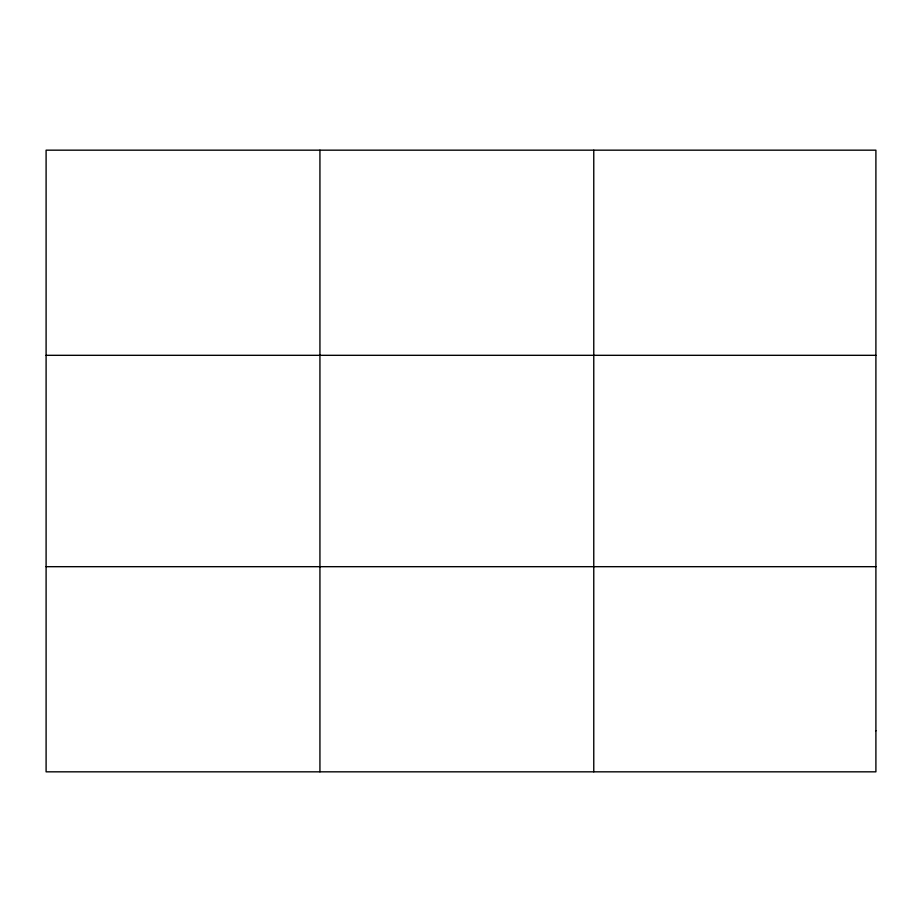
<?xml version="1.0" encoding="UTF-8"?>
<svg xmlns="http://www.w3.org/2000/svg" width="922" height="922" viewBox="0 0 922 922"><rect width="100%" height="100%" fill="white"/><g stroke="black" fill="none" stroke-linecap="round" stroke-linejoin="round"><path stroke-width="1.38" d="M319.934 150.171L319.934 771.829M593.768 150.171L593.768 771.829M46.1 355.316L875.9 355.316M46.1 566.684L875.9 566.684M875.9 730.8L875.9 771.829L46.1 771.829L46.1 150.171L875.9 150.171L875.9 730.8"/></g></svg>
